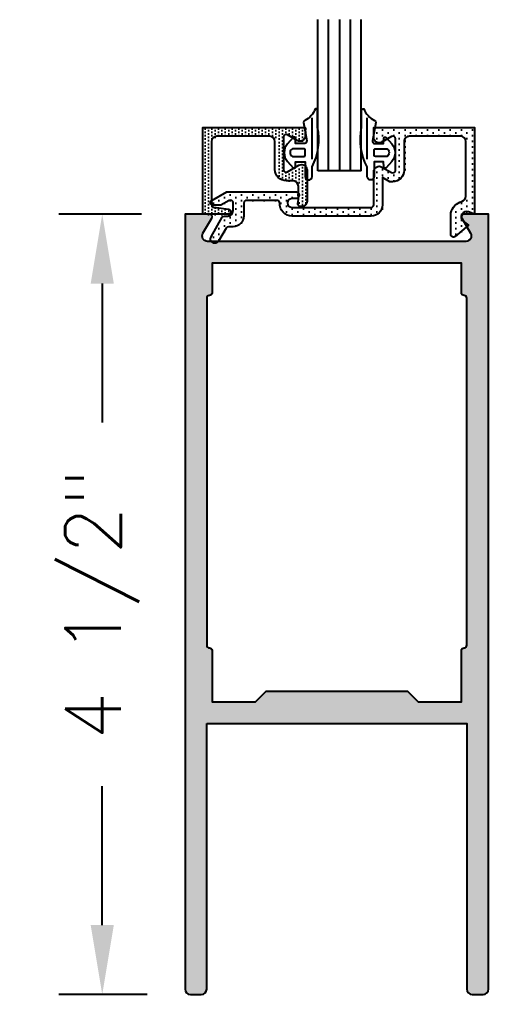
# Model space of a CAD drawing. Extents: x 0 to 130, y 0 to 90.
# Drawn here: x 67.865 to 68.541, y 32.855 to 34.261 of the extents above; entities that cross this region are included whole.
import ezdxf

# ---------------------------------------------------------------- set-up
doc = ezdxf.new("R2010")
doc.units = 0
doc.header["$MEASUREMENT"] = 0
doc.header["$PDMODE"] = 3
doc.layers.get('DEFPOINTS').update_dxf_attribs({"linetype": 'CONTINUOUS'})
for name, color, linetype in [('R-ANNO-DIMS', 3, 'CONTINUOUS'), ('R-DET1', 4, 'CONTINUOUS'), ('R-DET2', 2, 'CONTINUOUS'), ('R-OTLN', 1, 'CONTINUOUS'), ('R-PAT1', 5, 'CONTINUOUS')]:
    doc.layers.add(name, color=color, linetype=linetype)
doc.styles.get("Standard").update_dxf_attribs({"font": 'simplex'})
doc.dimstyles.new('1-4SIZE', dxfattribs={"dimtxt": 0.08, "dimasz": 0.1, "dimexe": 0.0625, "dimexo": 0.0625, "dimgap": 0.062, "dimtad": 0, "dimdec": 5, "dimlfac": 4, "dimzin": 4, "dimtxsty": 'STANDARD', "dimcen": 0, "dimclrd": 256, "dimclre": 256, "dimclrt": 256, "dimazin": 3, "dimtfac": 1, "dimtdec": 5, "dimtofl": 0, "dimtmove": 0, "dimatfit": 3, "dimtolj": 1, "dimtzin": 4})

# ---------------------------------------------------------------- blocks, each defined once
blk = doc.blocks.new('*D115')
at = {"layer": 'DEFPOINTS', "color": 0}
for p in [(67.98426284059164, 33.9800664830089), (68.10358374965367, 33.9800664830089), (68.11133374965365, 32.8550664830089)]:
    blk.add_point(p, dxfattribs=at)
at = {"layer": 'R-ANNO-DIMS'}
for p, q in [((68.04108374965367, 33.9800664830089), (67.92176284059164, 33.9800664830089)), ((67.98426284059164, 33.8800664830089), (67.98426284059164, 33.67956648300891)), ((67.98426284059164, 32.95506648300891), (67.98426284059164, 33.1555664830089)), ((68.04883374965365, 32.8550664830089), (67.92176284059164, 32.8550664830089))]:
    blk.add_line(p, q, dxfattribs=at)
for points in [[(67.96759617392497, 33.8800664830089), (68.0009295072583, 33.8800664830089), (67.98426284059164, 33.9800664830089)], [(67.96759617392497, 32.95506648300891), (68.0009295072583, 32.95506648300891), (67.98426284059164, 32.8550664830089)]]:
    blk.add_solid(points, dxfattribs=at)
at = {"layer": 'R-ANNO-DIMS', "insert": (67.98426284059163, 33.41756648300891), "char_height": 0.08, "attachment_point": 5, "rotation": 90}
blk.add_mtext('\\A1;4 1/2"', dxfattribs=at)

msp = doc.modelspace()

# ---------------------------------------------------------------- hatches: boundary and pattern name
at = {"layer": 'R-PAT1'}
h = msp.add_hatch(dxfattribs=at)
h.set_pattern_fill('DOTS', color=256, scale=0.0775, angle=270, style=0)
h.set_pattern_definition([(90, (69.62932407883298, 34.20223794791844), (-0.004843749999999998, 0.002421875000000001), [0, -0.00484375])])
edge = h.paths.add_edge_path()
edge.add_line((68.14683076165748, 33.98952328437778), (68.16824475852628, 33.98689393387562))
edge.add_arc((68.16778776165748, 33.98317190937778), 0.00374997500000018, -90, 83.00015581883918, ccw=False)
edge.add_line((68.16778776165748, 33.97942193437778), (68.13103801165748, 33.97942195937778))
edge.add_line((68.13103801165748, 33.97942195937778), (68.13103801165748, 34.10442195372778))
edge.add_line((68.13103801165748, 34.10442195372778), (68.27878786165748, 34.10442195372778))
edge.add_line((68.27878786165748, 34.10442195372778), (68.27878826002993, 34.09259531937778))
edge.add_arc((68.27103826165748, 34.09259531937779), 0.007749998372453049, -120.000006946947, 0, ccw=False)
edge.add_line((68.26716326165749, 34.08588362437779), (68.25316276165749, 34.09396656187779))
edge.add_arc((68.25128776165748, 34.09071896437779), 0.003750001936267104, 60.00001708031051, 179.9999618028166)
edge.add_line((68.24753775972121, 34.09071896687779), (68.24753776165748, 34.04393158437779))
edge.add_arc((68.25128776165748, 34.04393158437778), 0.003750000000000031, 180, 299.9999638211315)
edge.add_line((68.25316275960682, 34.04068398792964), (68.26966277550927, 34.05021028538639))
edge.add_arc((68.27353786165747, 34.04349860937779), 0.007750025000000196, 0, 120.00062871306949, ccw=False)
edge.add_line((68.28128788665748, 34.04349860937779), (68.28128786165747, 33.99842200937778))
edge.add_arc((68.27353786165747, 33.99842200937778), 0.007750000000000035, -90, 0, ccw=False)
edge.add_line((68.27353786165747, 33.99067200937778), (68.27169151165748, 33.99067198084174))
edge.add_arc((68.27169151165748, 33.99442193437778), 0.003749953536045236, 171.9497387118541, 269.9999999999966, ccw=False)
edge.add_line((68.26797851165747, 33.99494708437778), (68.26878751165748, 34.00067195937778))
edge.add_line((68.26878751165748, 34.00067195937778), (68.26878801165748, 34.01993165937778))
edge.add_arc((68.26103801165748, 34.01993165937778), 0.007749999999999813, 0, 90.00000000000081)
edge.add_line((68.26103801165748, 34.02768165937778), (68.25133501179896, 34.02768161072137))
edge.add_arc((68.25128776165748, 34.04393158437778), 0.01625004235102176, -180.1308104447163, -89.8334012032434, ccw=False)
edge.add_line((68.23503776165748, 34.04396868437778), (68.23503751165748, 34.08417199187778))
edge.add_arc((68.22728751165748, 34.08417199187778), 0.007749999999999813, 0, 90.00000000000081)
edge.add_line((68.22728751165748, 34.09192199187778), (68.15128826165748, 34.09192199187778))
edge.add_arc((68.15128826165748, 34.08417199187778), 0.007750000000000146, 90, 180)
edge.add_line((68.14353826165748, 34.08417199187778), (68.14353751165748, 33.99324533437778))
edge.add_arc((68.14728751165748, 33.99324533437778), 0.003750000000000031, 180, 263.0001558188382)
h = msp.add_hatch(dxfattribs=at)
h.set_pattern_fill('DOTS', color=256, scale=0.13, angle=270, style=0)
h.set_pattern_definition([(270, (67.23443065369503, 30.44514512603817), (0.008125, -0.004062500000000002), [0, -0.008125])])
edge = h.paths.add_edge_path()
edge.add_arc((68.26488426165749, 34.00698665937778), 0.004999999999999915, -90.00000000000131, -7.423219113922187, ccw=False)
edge.add_line((68.26488426165749, 34.00198665937778), (68.25938451165749, 34.00198670937778))
edge.add_arc((68.25938451165749, 33.99573670937778), 0.006249999999999645, 90, 269.9977081688206)
edge.add_line((68.25938426165749, 33.98948670938278), (68.31698918665748, 33.98948668437778))
edge.add_line((68.31698918665748, 33.98948668437778), (68.37361358665748, 33.98948663437778))
edge.add_arc((68.37361358665748, 33.99323663437778), 0.003750000000000142, -90, 0)
edge.add_line((68.37736358665748, 33.99323663437778), (68.3773639589549, 34.04086313437778))
edge.add_arc((68.38511396165748, 34.04086313437778), 0.007750002702580194, 60.000011535560475, 180, ccw=False)
edge.add_line((68.38898896165747, 34.04757483437778), (68.40298858665747, 34.03949190937779))
edge.add_arc((68.40486358665748, 34.04273948437778), 0.003749982450708966, 239.9998451922556, 360)
edge.add_line((68.40861356910818, 34.04273948437778), (68.40861358665748, 34.08823666937779))
edge.add_arc((68.40486358665748, 34.08823666937779), 0.003750000000000031, 0, 120.0000593141608)
edge.add_line((68.40298858329548, 34.09148426270092), (68.38898897497126, 34.08340142631766))
edge.add_arc((68.38511396165748, 34.09011314437778), 0.007750025000000102, -180, -59.99999305305431, ccw=False)
edge.add_line((68.37736393665747, 34.09011314437778), (68.37736438665748, 34.10448668437778))
edge.add_line((68.37736438665748, 34.10448668437778), (68.52261376165748, 34.10448668437778))
edge.add_line((68.52261376165748, 34.10448668437778), (68.52261376165748, 33.97948668437778))
edge.add_line((68.52261376165748, 33.97948668437778), (68.51399051915749, 33.98293318437779))
edge.add_arc((68.51111435665749, 33.97573665937778), 0.007749985987215473, 68.21539075138027, 232.5250916519976)
edge.add_line((68.50639915718003, 33.96958611658143), (68.51413750415749, 33.96357980937778))
edge.add_line((68.51413750415747, 33.96357980937778), (68.49477488116935, 33.94733299091705))
edge.add_arc((68.49236416165748, 33.95020543437779), 0.003750000000000074, -180, -49.99469487065028, ccw=False)
edge.add_line((68.48861416165748, 33.95020543437779), (68.4886149986585, 33.9815968377635))
edge.add_arc((68.51111431741792, 33.97573668144341), 0.02324996294046765, 106.39486197826619, 165.4011381034807, ccw=False)
edge.add_arc((68.50236439415748, 34.00547615937779), 0.007750000041332223, -73.60501923009174, 0)
edge.add_line((68.51011439419881, 34.00547615937779), (68.51011439415748, 34.08423672187779))
edge.add_arc((68.50236439415748, 34.08423672187778), 0.007749999999999924, 0, 89.9999815174906)
edge.add_line((68.50236439665748, 34.09198672187778), (68.42886376165748, 34.09198672187778))
edge.add_arc((68.42886376165748, 34.08423672187778), 0.007750000000000146, 90, 180.0000369650188)
edge.add_line((68.42111376165748, 34.08423671687778), (68.42111358570925, 34.04273948437778))
edge.add_arc((68.40486358665748, 34.04273948437778), 0.01624999905176916, -90.24540299565552, -1.5916157281026244e-12, ccw=False)
edge.add_line((68.40479398665748, 34.02648963437778), (68.40050911165748, 34.02648948437778))
edge.add_line((68.40050911165748, 34.02648948437778), (68.38986421165748, 34.03263535937779))
edge.add_line((68.38986421165748, 34.03263535937779), (68.38986358665748, 33.99323670937778))
edge.add_arc((68.37361358665748, 33.99323670937778), 0.01624999999999999, -90, -1.5916157281026244e-12, ccw=False)
edge.add_line((68.37361358665748, 33.97698670937778), (68.25938451165749, 33.97698660563806))
edge.add_arc((68.25938451165749, 33.99448665937778), 0.01750005373972074, 176.627680276289, 269.99999999999966, ccw=False)
edge.add_arc((68.23817041759945, 33.99573591213598), 0.003750791472238998, -3.359937403982224, 89.99474428969599)
edge.add_line((68.23817076165749, 33.99948670359245), (68.19386401165748, 33.99948668437779))
edge.add_arc((68.19386401165748, 33.99573670937778), 0.00374997499999985, 90, 180)
edge.add_line((68.19011403665748, 33.99573670937778), (68.19011426165747, 33.97698668437778))
edge.add_arc((68.17461426165748, 33.97698668437778), 0.01549999999999996, -90, -1.5916157281026244e-12, ccw=False)
edge.add_line((68.17461426165748, 33.96148668437778), (68.16784976165748, 33.96148665937778))
edge.add_arc((68.16784976165748, 33.95773665937778), 0.003750000000000142, 90, 149.9992722191699)
edge.add_line((68.16460219021012, 33.95961170062915), (68.15379368446007, 33.94089110339182))
edge.add_arc((68.14836426165748, 33.94398668437778), 0.006249900288004437, -210.33879133915366, -29.689591324643573, ccw=False)
edge.add_line((68.14297026165748, 33.94714358437778), (68.15911669021013, 33.97511170062914))
edge.add_arc((68.16236426165747, 33.97323665937778), 0.0037500000000001, 90, 149.9992722191699, ccw=False)
edge.add_line((68.16236426165747, 33.97698665937779), (68.16686376165747, 33.97698665937779))
edge.add_arc((68.16686376165748, 33.98473665937778), 0.007750000000000146, -90, 0)
edge.add_line((68.17461376165748, 33.98473665937778), (68.17461326165748, 33.99623648437778))
edge.add_arc((68.17086351165749, 33.99623648437778), 0.003749749999999885, 0, 119.9997728367211)
edge.add_line((68.16898864953254, 33.999483870569), (68.15686826165748, 33.99248668437778))
edge.add_line((68.15686826165748, 33.99248668437778), (68.14586376165748, 33.99248665527645))
edge.add_arc((68.14586376165748, 33.99623665937779), 0.003750004101330973, -240.00003617887114, -90, ccw=False)
edge.add_line((68.14398876165748, 33.99948425937778), (68.16564401165748, 34.01198658437778))
edge.add_line((68.16564401165748, 34.01198658437778), (68.26488426165747, 34.01198656414694))
edge.add_arc((68.26488426165749, 34.00698665937778), 0.00499990476915535, -7.423219113920027, 90.00000000000261, ccw=False)
h = msp.add_hatch(dxfattribs=at)
h.set_pattern_fill('DOTS', color=256, scale=0.13, style=0)
h.set_pattern_definition([(0, (63.04525187209283, 31.82039487603817), (0.0040625, 0.008125), [0, -0.008125])])
edge = h.paths.add_edge_path()
edge.add_line((68.13483374965367, 33.2455664830089), (68.50983374965367, 33.2455664830089))
edge.add_line((68.50983374965367, 33.2455664830089), (68.50983374965367, 32.8628164830089))
edge.add_arc((68.51760113246615, 32.86283386582139), 0.007767402263171048, 180.1282233866086, 269.8717766133391)
edge.add_line((68.51758374965365, 32.8550664830089), (68.53333374965365, 32.8550664830089))
edge.add_arc((68.53331636684116, 32.86283386582141), 0.007767402263192349, 270.1282233865558, 359.8717766132868)
edge.add_line((68.54108374965367, 32.8628164830089), (68.54108374965367, 33.9800664830089))
edge.add_line((68.54108374965367, 33.9800664830089), (68.50583374965366, 33.9800664830089))
edge.add_arc((68.50583134580751, 33.9763164830089), 0.003750000770460021, 89.96327194124945, 209.9999932034501)
edge.add_line((68.50258374965365, 33.9744414830089), (68.51528374965366, 33.9524414830089))
edge.add_arc((68.5085720425641, 33.94856648300891), 0.007750008842321743, -89.91344950816648, 29.9999622578477, ccw=False)
edge.add_line((68.50858374965365, 33.9408164830089), (68.13608374965366, 33.9408164830089))
edge.add_arc((68.1360954567432, 33.94856648300891), 0.007750008842322606, 150.0000377420998, 269.91344950827147, ccw=False)
edge.add_line((68.12938374965366, 33.9524414830089), (68.14208374965366, 33.9744414830089))
edge.add_arc((68.13883615349981, 33.9763164830089), 0.003750000770470387, 330.0000067965499, 450.0367280587506)
edge.add_line((68.13883374965366, 33.9800664830089), (68.10358374965367, 33.9800664830089))
edge.add_line((68.10358374965367, 33.9800664830089), (68.10358374965367, 32.8628164830089))
edge.add_arc((68.11135113246615, 32.86283386582139), 0.007767402263171048, 180.1282233866086, 269.8717766133391)
edge.add_line((68.11133374965365, 32.8550664830089), (68.12708374965365, 32.8550664830089))
edge.add_arc((68.12706636684116, 32.86283386582141), 0.007767402263192349, 270.1282233865558, 359.8717766132868)
edge.add_line((68.13483374965367, 32.8628164830089), (68.13483374965367, 33.2455664830089))
edge = h.paths.add_edge_path(flags=16)
edge.add_line((68.50208374965365, 33.8665664830089), (68.50208374965365, 33.9095664830089))
edge.add_line((68.50208374965365, 33.9095664830089), (68.14258374965365, 33.9095664830089))
edge.add_line((68.14258374965365, 33.9095664830089), (68.14258374965365, 33.8665664830089))
edge.add_arc((68.13882810449236, 33.86657212817018), 0.003755649403948377, 270.0861220001851, 359.9138780000318, ccw=False)
edge.add_line((68.13883374965366, 33.8628164830089), (68.13858374965366, 33.8628164830089))
edge.add_arc((68.13858939481496, 33.85906083784761), 0.003755649403941293, 90.0861220001852, 179.9138779999234)
edge.add_line((68.13483374965367, 33.8590664830089), (68.13483374965367, 33.3585664830089))
edge.add_arc((68.13859099050732, 33.35857188189101), 0.003757244732557682, 180.082329815443, 271.7960520758596)
edge.add_arc((68.1388265088, 33.3510610841268), 0.00375724473254913, 0.08232981533461725, 91.79605207585962, ccw=False)
edge.add_line((68.14258374965365, 33.3510664830089), (68.14258374965365, 33.2768164830089))
edge.add_line((68.14258374965365, 33.2768164830089), (68.20508374965365, 33.2768164830089))
edge.add_line((68.20508374965365, 33.2768164830089), (68.22058374965366, 33.2923164830089))
edge.add_line((68.22058374965366, 33.2923164830089), (68.42408374965366, 33.2923164830089))
edge.add_line((68.42408374965366, 33.2923164830089), (68.43958374965365, 33.2768164830089))
edge.add_line((68.43958374965365, 33.2768164830089), (68.50208374965365, 33.2768164830089))
edge.add_line((68.50208374965365, 33.2768164830089), (68.50208374965365, 33.3510664830089))
edge.add_arc((68.50584099050731, 33.35106108412679), 0.003757244732557682, 88.20394792392722, 179.917670184557, ccw=False)
edge.add_arc((68.5060765088, 33.35857188189102), 0.003757244732556678, 268.2039479239272, 359.9176701844487)
edge.add_line((68.50983374965367, 33.3585664830089), (68.50983374965367, 33.8590664830089))
edge.add_arc((68.50607810449236, 33.85906083784761), 0.003755649403962609, 0.08612200018470187, 89.91387799981499)
edge.add_line((68.50608374965365, 33.8628164830089), (68.50583374965366, 33.8628164830089))
edge.add_arc((68.50583939481496, 33.86657212817019), 0.003755649403948398, 180.0861220000763, 269.913877999815, ccw=False)

# ---------------------------------------------------------------- linework, layer by layer
at = {"layer": 'R-DET1'}
for points in [[(68.14504492331316, 33.9899183080089), (68.16645892018197, 33.98728895750674, -0.9407073484462662), (68.16600192331316, 33.9798169580089), (68.12925217331316, 33.9798169830089), (68.12925217331316, 34.1048169773589), (68.27700202331316, 34.1048169773589), (68.27700242168561, 34.0929903430089, -0.577350309605322), (68.26537742331317, 34.0862786480089), (68.25137692331316, 34.0943615855089, 0.5773499475982407), (68.2457519213769, 34.0911139905089), (68.24575192331316, 34.0443266080089, 0.5773500587095053), (68.2513769212625, 34.04107901156076), (68.26787693716494, 34.05060530901751, -0.5773539268997977), (68.27950204831316, 34.0438936330089), (68.27950202331317, 33.9988170330089, -0.414213562373095), (68.27175202331316, 33.9910670330089), (68.26990567331316, 33.99106700447285, -0.4559911351790257), (68.26619267331316, 33.9953421080089), (68.26700167331316, 34.0010669830089), (68.26700217331316, 34.0203266830089, 0.414213562373095), (68.25925217331316, 34.0280766830089), (68.24954917345464, 34.02807663435249, -0.4157347223605669), (68.23325192331316, 34.0443637080089), (68.23325167331316, 34.0845670155089, 0.414213562373095), (68.22550167331316, 34.0923170155089), (68.14950242331317, 34.0923170155089, 0.414213562373095), (68.14175242331316, 34.0845670155089), (68.14175167331317, 33.9936403580089, 0.3788668861742499), (68.14504467339769, 33.9899183086974)], [(68.26805651774586, 34.00673569570532, -0.3767558748450491), (68.26309842331317, 34.0023816830089), (68.25759867331317, 34.0023817330089, 0.9999800002000091), (68.25759842331317, 33.9898817330139), (68.31520334831316, 33.9898817080089), (68.37182774831317, 33.9898816580089, 0.414213562373095), (68.37557774831316, 33.9936316580089), (68.37557812061058, 34.0412581580089, -0.5773502020784552), (68.38720312331316, 34.0479698580089), (68.40120274831317, 34.0398869330089, 0.5773511698249313), (68.40682773076387, 34.0431345080089), (68.40682774831316, 34.0886316930089, 0.57735061426548), (68.40120274495116, 34.09187928633204), (68.38720313662694, 34.08379644994877, -0.5773503096053207), (68.37557809831316, 34.0905081680089), (68.37557854831316, 34.1048817080089), (68.52082792331316, 34.1048817080089), (68.52082792331316, 33.9798817080089), (68.51220468081317, 33.9833282080089, 0.871661996115411), (68.50461331883571, 33.96998114021255), (68.51235166581316, 33.9639748330089), (68.49298904282503, 33.94772801454817, -0.6371028040913633), (68.48682832331316, 33.9506004580089), (68.48682916031419, 33.98199186139461, -0.2633073115942851), (68.50276605081316, 33.9984363080089, 0.33268004853194), (68.50832855585449, 34.0058711830089), (68.50832855581316, 34.0846317455089, 0.4142134678914144), (68.50057855831317, 34.0923817455089), (68.42707792331316, 34.0923817455089, 0.414213751336475), (68.41932792331316, 34.0846317405089), (68.41932774736493, 34.0431345080089, -0.4154686075962968), (68.40300814831316, 34.0268846580089), (68.39872327331317, 34.0268845080089), (68.38807837331316, 34.0330303830089), (68.38807774831317, 33.9936317330089, -0.414213562373095), (68.37182774831317, 33.9773817330089), (68.25759867331317, 33.97738162926918, -0.4315596713057824), (68.24012892331316, 33.9959111080089, 0.4314683805151897), (68.23638492331317, 33.99988172722356), (68.19207817331316, 33.9998817080089, 0.414213562373095), (68.18832819831316, 33.9961317330089), (68.18832842331317, 33.9773817080089, -0.414213562373095), (68.17282842331316, 33.9618817080089), (68.16606392331316, 33.9618816830089, 0.2679457888973785), (68.1628163518658, 33.96000672426026), (68.15200784611577, 33.94128612702294, -1.005681447737971), (68.14118442331316, 33.9475386080089), (68.15733085186581, 33.97550672426026, -0.2679457888973763), (68.16057842331315, 33.9773816830089), (68.16507792331316, 33.9773816830089, 0.414213562373095), (68.17282792331316, 33.9851316830089), (68.17282742331317, 33.9966315080089, 0.5773489476079768), (68.16720281118822, 33.99987889420012), (68.15508242331316, 33.9928817080089), (68.14407792331316, 33.99288167890757, -0.7673272387856588), (68.14220292331316, 33.9998792830089), (68.16385817331316, 34.0123816080089), (68.26309842331317, 34.01238158777806, -0.4526903691078097), (68.26805642331317, 34.0067357080089)]]:
    msp.add_lwpolyline(points, format="xyb", dxfattribs=at)
at = {"layer": 'R-DET2'}
for p, q in [((68.29504028581316, 34.0423493426839), (68.29504017387417, 34.26067500010777)), ((68.31066528581316, 34.0423493426839), (68.31066516105568, 34.26067500010777)), ((68.32629018877957, 34.26067500010777), (68.32629028581316, 34.0423493426839)), ((68.34191528581316, 34.0423493426839), (68.34191516105568, 34.26067500010777)), ((68.35754028581316, 34.0423493426839), (68.35754017387417, 34.26067500010777)), ((68.35754028581316, 34.0423493426839), (68.29504028581316, 34.0423493426839))]:
    msp.add_line(p, q, dxfattribs=at)
for points in [[(68.29468009273499, 34.10508971813056), (68.2946800709331, 34.1296168611012, 0.477037012448265), (68.29165979964836, 34.13206212323898, -0.1690634905219287), (68.27617091729252, 34.11483556180603, 0.3788088368526451), (68.2742007020257, 34.1121724058754), (68.27900422834395, 34.08584325135219, -0.3462419148266733), (68.27651374512573, 34.08187535978156), (68.2629920163784, 34.08187534776224), (68.26271429339843, 34.08942465900088, 0.6086559015379466), (68.25942810697536, 34.0907754978195), (68.25135044738624, 34.08163733098946, 0.3786170875212405), (68.25135047029644, 34.05586334383892), (68.25942814613117, 34.04672519136917, 0.6086559015379387), (68.26271433015275, 34.0480760360299), (68.26299203971173, 34.05562534776225), (68.27674203971173, 34.05562535998448), (68.27674205860062, 34.03437535998448, 0.9999999999999999), (68.28674205860061, 34.03437536887337), (68.28674204636961, 34.04813524569028, 0.1753644488707544)], [(68.35818949966094, 34.10508974635696), (68.35818949966094, 34.12961688932761, -0.477037012448265), (68.3612097687721, 34.13206215415007, 0.1690634905219287), (68.37669866644043, 34.11483560648502, -0.3788088368526451), (68.3786688840745, 34.11217245230569), (68.37386538115994, 34.08584329351269, 0.3462419148266733), (68.37635586790518, 34.08187540415582), (68.3898775966525, 34.08187540415582), (68.39015531292198, 34.08942471564131, -0.6086559015379466), (68.39344149814431, 34.09077555738099), (68.40151916585623, 34.08163739773109, -0.3786170875212405), (68.40151916585623, 34.05586341058055), (68.39344149814431, 34.04672525093065, -0.6086559015379387), (68.39015531292198, 34.04807609267033), (68.3898775966525, 34.05562540415582), (68.3761275966525, 34.05562540415582), (68.3761275966525, 34.03437540415582, -0.9999999999999999), (68.36612759665249, 34.03437540415582), (68.3661275966525, 34.04813528097274, -0.1753644488707544)], [(68.2552301859376, 34.06687534086284, 0.341998713119647), (68.26007141845369, 34.06312534516615), (68.27474203304507, 34.06312535820669, 0.414213562373095), (68.27674203126729, 34.06512535998447), (68.27674202482285, 34.07237535998447, 0.4142135623730958), (68.27474202304506, 34.07437535820669), (68.2600714084537, 34.07437534516615, 0.341998713119647), (68.25523018260427, 34.07062534086283, 0.1270166537925822)], [(68.39763944042664, 34.06687540415582, -0.341998713119647), (68.39279821124387, 34.06312540415582), (68.37812759665249, 34.06312540415582, -0.414213562373095), (68.3761275966525, 34.06512540415582), (68.3761275966525, 34.07237540415582, -0.4142135623730958), (68.37812759665249, 34.07437540415582), (68.39279821124387, 34.07437540415582, -0.341998713119647), (68.39763944042664, 34.07062540415582, -0.1270166537925822)]]:
    msp.add_lwpolyline(points, format="xyb", close=True, dxfattribs=at)
for points in [[(68.28674203655844, 34.05917281651806), (68.28668008026645, 34.11911682587705)], [(68.3661275966525, 34.05917285180052), (68.36618949966093, 34.11911686121456)]]:
    msp.add_lwpolyline(points, dxfattribs=at)
at = {"layer": 'R-OTLN', "linetype": 'CONTINUOUS'}
for points in [[(68.13483374965367, 33.2455664830089), (68.50983374965367, 33.2455664830089), (68.50983374965367, 32.8628164830089, 0.4129032258064374), (68.51758374965365, 32.8550664830089), (68.53333374965365, 32.8550664830089, 0.4129032258064709), (68.54108374965367, 32.8628164830089), (68.54108374965367, 33.9800664830089), (68.50583374965366, 33.9800664830089, 0.577563924600265), (68.50258374965365, 33.9744414830089), (68.51528374965366, 33.9524414830089, -0.576846629099878), (68.50858374965365, 33.9408164830089), (68.13608374965366, 33.9408164830089, -0.5768466290998923), (68.12938374965366, 33.9524414830089), (68.14208374965366, 33.9744414830089, 0.5775639246002945), (68.13883374965366, 33.9800664830089), (68.10358374965367, 33.9800664830089), (68.10358374965367, 32.8628164830089, 0.4129032258064374), (68.11133374965365, 32.8550664830089), (68.12708374965365, 32.8550664830089, 0.4129032258064374), (68.13483374965367, 32.8628164830089)], [(68.50208374965365, 33.8665664830089), (68.50208374965365, 33.9095664830089), (68.14258374965365, 33.9095664830089), (68.14258374965365, 33.8665664830089, -0.4133333333334213), (68.13883374965366, 33.8628164830089), (68.13858374965366, 33.8628164830089, 0.4133333333333694), (68.13483374965367, 33.8590664830089), (68.13483374965367, 33.3585664830089, 0.42300140895124), (68.13870874965366, 33.3548164830089, -0.4230014089512396), (68.14258374965365, 33.3510664830089), (68.14258374965365, 33.2768164830089), (68.20508374965365, 33.2768164830089), (68.22058374965366, 33.2923164830089), (68.42408374965366, 33.2923164830089), (68.43958374965365, 33.2768164830089), (68.50208374965365, 33.2768164830089), (68.50208374965365, 33.3510664830089, -0.4230014089512575), (68.50595874965366, 33.3548164830089, 0.4230014089512575), (68.50983374965367, 33.3585664830089), (68.50983374965367, 33.8590664830089, 0.4133333333333521), (68.50608374965365, 33.8628164830089), (68.50583374965366, 33.8628164830089, -0.4133333333334214)]]:
    msp.add_lwpolyline(points, format="xyb", close=True, dxfattribs=at)

# ---------------------------------------------------------------- dimensions: what is measured, and where the dimension line sits
at = {"layer": 'R-ANNO-DIMS'}
dim = msp.add_linear_dim(base=(67.98426284059164, 33.9800664830089), p1=(68.11133374965365, 32.8550664830089), p2=(68.10358374965367, 33.9800664830089), angle=90, dimstyle='1-4SIZE', override={"dimpost": '"'}, dxfattribs=at)
dim.commit()
dim.dimension.update_dxf_attribs({"geometry": '*D115', "text_midpoint": (67.98426284059163, 33.41756648300891)})

doc.saveas('drawing.dxf')
